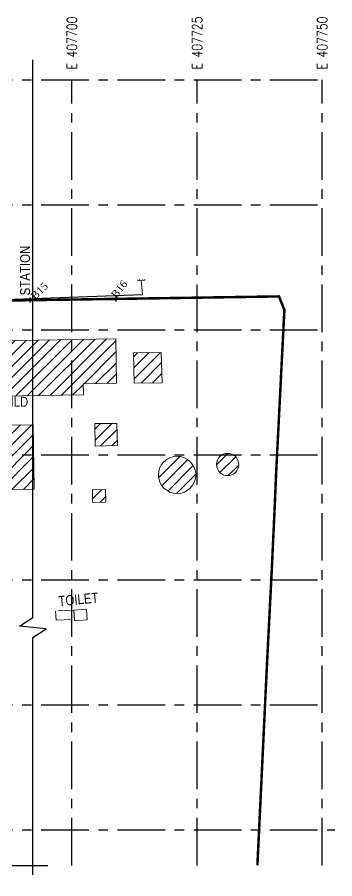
# Model space of a CAD drawing. Header units: metres. Extents: x 407434 to 407851, y 1441715 to 1442241.
# Drawn here: x 407744.6 to 407808, y 1441715.2 to 1441887.6 of the extents above; entities that cross this region are included whole.
import ezdxf
from ezdxf.enums import TextEntityAlignment as Align

# ---------------------------------------------------------------- set-up
doc = ezdxf.new("R2010")
doc.units = ezdxf.units.M
doc.header["$PDMODE"] = 2
doc.header["$PDSIZE"] = 0.5
doc.linetypes.add('CENTER', pattern=[50.8, 31.75, -6.35, 6.35, -6.35])
doc.linetypes.add('HIDDEN2', pattern=[4.7625, 3.175, -1.5875])
for name, color, linetype in [('BLDG', 8, 'Continuous'), ('Boundary_number', 6, 'Continuous'), ('DIM LAYER', 8, 'Continuous'), ('Ele-Line', 8, 'ZIGZAG'), ('grid', 8, 'CENTER'), ('y_cor', 252, 'Continuous')]:
    doc.layers.add(name, color=color, linetype=linetype)
for name, color, linetype, lineweight in [('Bs', 230, 'HIDDEN2', 25), ('Elec', 1, 'ELEC', 18), ('Electric-Pole', 1, 'ELEC', 18)]:
    doc.layers.add(name, color=color, linetype=linetype, lineweight=lineweight)
doc.styles.add('Bno', font='romantic.ttf', dxfattribs={"height": 2.5})
doc.styles.add('Gval', font='romant.shx', dxfattribs={"width": 0.8, "height": 2})
doc.styles.add('Notes', font='ARIALN.TTF', dxfattribs={"height": 2})
doc.styles.get("Standard").update_dxf_attribs({"font": 'simplex.shx'})
doc.linetypes.add('ELEC', pattern='A,6.35,-2.54,["E",Standard,S=3.8,R=0,X=0,Y=-1.9],-5.08,25.4', length=39.37)
doc.linetypes.add('ZIGZAG', pattern='A,0.00254,-5.08,[131,ltypeshp.shx,S=5.08,R=0,X=-5.08,Y=0],-10.16,[131,ltypeshp.shx,S=5.08,R=180,X=5.08,Y=0],-5.08', length=20.32254)

# ---------------------------------------------------------------- blocks, each defined once
blk = doc.blocks.new('PEP')
at = {"layer": 'Electric-Pole'}
for p, q in [((-0.7, 2.82), (-0.7, 3)), ((-0.31, 2.82), (-0.31, 3)), ((0.31, 2.82), (0.31, 3)), ((0.7, 2.82), (0.7, 3))]:
    blk.add_line(p, q, dxfattribs=at)
at = {"layer": 'Electric-Pole', "linetype": 'Continuous'}
for p, q in [((-0.7, 2.82), (0.7, 2.82)), ((0, 2.82), (0, 0))]:
    blk.add_line(p, q, dxfattribs=at)

msp = doc.modelspace()

# ---------------------------------------------------------------- hatches: boundary and pattern name
at = {"layer": 'y_cor'}
h = msp.add_hatch(dxfattribs=at)
h.set_pattern_fill('ANSI31', color=256, scale=0.5)
h.paths.add_polyline_path([(407736.86, 1441822.76), (407737.08, 1441811.66), (407757.78, 1441812.02), (407757.71, 1441814.21), (407764.39, 1441814.32), (407764.26, 1441823.24)])
h.paths.add_polyline_path([(407767.92, 1441814.36), (407773.54, 1441814.42), (407773.34, 1441820.48), (407767.81, 1441820.39)])
h.paths.add_polyline_path([(407760.06, 1441806.26), (407764.49, 1441806.29), (407764.61, 1441801.89), (407760.12, 1441801.76)])
h.paths.add_polyline_path([(407737.75, 1441805.88), (407747.76, 1441806.03), (407747.94, 1441793.14), (407737.97, 1441792.95)])
h.paths.add_polyline_path([(407759.58, 1441793.01), (407762.19, 1441793.09), (407762.25, 1441790.52), (407759.63, 1441790.5)])
edge = h.paths.add_edge_path()
edge.add_arc((407776.51, 1441796), 3.73, 0, 360)
edge = h.paths.add_edge_path()
edge.add_arc((407786.59, 1441798.07), 2.22, 0, 360)

# ---------------------------------------------------------------- linework, layer by layer
at = {"layer": 'BLDG', "lineweight": 0}
for points in [[(407736.86, 1441822.76, 31.27), (407737.08, 1441811.66, 31.25), (407757.78, 1441812.02, 31.22), (407757.71, 1441814.21, 31.46), (407764.39, 1441814.32, 31.23), (407764.26, 1441823.24, 31.13), (407736.86, 1441822.76, 31.27)], [(407767.92, 1441814.36, 31.27), (407773.54, 1441814.42, 31.25), (407773.34, 1441820.48, 31.1), (407767.81, 1441820.39, 31.03), (407767.92, 1441814.36, 31.27)], [(407737.75, 1441805.88, 31.25), (407747.76, 1441806.03, 31.2), (407747.94, 1441793.14, 31.25), (407737.97, 1441792.95, 31.11), (407737.75, 1441805.88, 31.25)], [(407760.06, 1441806.26, 31.23), (407764.49, 1441806.29, 31.11), (407764.61, 1441801.89, 31.1), (407760.12, 1441801.76, 31.24), (407760.06, 1441806.26, 31.23)], [(407759.58, 1441793.01, 31.22), (407762.19, 1441793.09, 31.23), (407762.25, 1441790.52, 31.2), (407759.63, 1441790.5, 31.19), (407759.58, 1441793.01, 31.22)]]:
    msp.add_polyline3d(points, dxfattribs=at)
for centre, radius in [((407776.51, 1441796, 31.16), 3.73), ((407786.59, 1441798.07, 31.15), 2.22)]:
    msp.add_circle(centre, radius, dxfattribs=at)
at = {"layer": 'Boundary_number'}
for p in [(407764.35, 1441831.2), (407747.16, 1441830.95)]:
    msp.add_point(p, dxfattribs=at)
at = {"layer": 'Bs', "color": 252, "lineweight": 0}
for points in [[(407755.88, 1441768.96, 15.6), (407752.21, 1441768.74, 15.54), (407752.32, 1441766.94, 15.54), (407755.98, 1441767.12, 15.69), (407755.88, 1441768.96, 15.6)], [(407755.98, 1441767.12, 15.69), (407755.98, 1441766.78, 15.68), (407758.54, 1441767, 15.82), (407758.38, 1441769.12, 15.67), (407755.88, 1441768.96, 15.6), (407755.98, 1441766.78, 15.68)]]:
    msp.add_polyline3d(points, dxfattribs=at)
at = {"layer": 'DIM LAYER', "const_width": 0.5, "flags": 128}
msp.add_lwpolyline([(407715.95, 1441830.29), (407747.16, 1441830.95), (407764.35, 1441831.2), (407796.86, 1441831.7), (407797.94, 1441829.01), (407796.29, 1441796.38), (407796.02, 1441789.93), (407795.42, 1441777.02), (407794.43, 1441757.48), (407792.55, 1441717.88)], dxfattribs=at)
at = {"layer": 'Ele-Line', "color": 34, "linetype": 'ZIGZAG', "ltscale": 0.2, "flags": 128}
msp.add_lwpolyline([(407560.85, 1441753.24), (407608.55, 1441784.3), (407649.16, 1441810.46), (407693.71, 1441821.94), (407731.08, 1441830.66), (407769.62, 1441832.1)], dxfattribs=at)
at = {"layer": 'grid', "ltscale": 0.3, "flags": 128}
for points, elevation in [([(407505.5, 1441875), (407805.5, 1441875)], 14.77), ([(407755.5, 1441717.88), (407755.5, 1441875)], 14.86), ([(407780.5, 1441717.88), (407780.5, 1441875)], 14.86), ([(407805.5, 1441717.88), (407805.5, 1441875)], 14.86), ([(407505.5, 1441850), (407805.5, 1441850)], 14.77), ([(407505.5, 1441825), (407805.5, 1441825)], 14.77), ([(407505.5, 1441800), (407805.5, 1441800)], 14.77), ([(407505.5, 1441775), (407805.5, 1441775)], 14.77), ([(407505.5, 1441750), (407805.5, 1441750)], 14.77), ([(407505.5, 1441725), (407808, 1441725)], 14.77)]:
    msp.add_lwpolyline(points, dxfattribs=dict(at, elevation=elevation))
at = {"layer": 'y_cor', "linetype": 'Continuous', "flags": 128}
for points in [[(407747.68, 1441715.96), (407747.68, 1441763.46), (407750.36, 1441765.21), (407744.99, 1441765.71), (407747.68, 1441767.46), (407747.68, 1441879)], [(407648.5, 1441717.88), (407691.46, 1441717.88), (407693.21, 1441715.19), (407693.71, 1441720.57), (407695.46, 1441717.88), (407750.65, 1441717.88)]]:
    msp.add_lwpolyline(points, dxfattribs=at)

# ---------------------------------------------------------------- block references
at = {"layer": 'Elec', "lineweight": 0, "rotation": 5.443734022145962}
msp.add_blockref('PEP', (407769.62, 1441832.1, 15.17), dxfattribs=at)

# ---------------------------------------------------------------- texts
at = {"layer": 'Boundary_number', "style": 'Bno'}
for s, rotation, p in [('B15', 44.1925, (407748.16, 1441830.95)), ('B16', 51.5866, (407764.35, 1441831.2))]:
    msp.add_text(s, height=1.5, rotation=rotation, dxfattribs=at).set_placement(p)
at = {"layer": 'DIM LAYER', "style": 'Notes'}
msp.add_text('STATION', height=2, rotation=90, dxfattribs=at).set_placement((407747.13, 1441831.91, 30.1))
msp.add_text('CMWSSB 6MLD', height=2, dxfattribs=at).set_placement((407729.71, 1441809.63, -122.61))
at = {"layer": 'y_cor', "style": 'Gval', "width": 0.8}
for s, p in [('E 407700', (407755.5, 1441882.38)), ('E 407725', (407780.5, 1441882.38)), ('E 407750', (407805.5, 1441882.38, -0.09))]:
    msp.add_text(s, height=2, rotation=90, dxfattribs=at).set_placement(p, align=Align.MIDDLE_CENTER)
at = {"layer": 'y_cor', "style": 'Notes'}
msp.add_text('TOILET', height=2, rotation=5.4437, dxfattribs=at).set_placement((407752.89, 1441769.72, -83.5))

doc.saveas('drawing.dxf')
